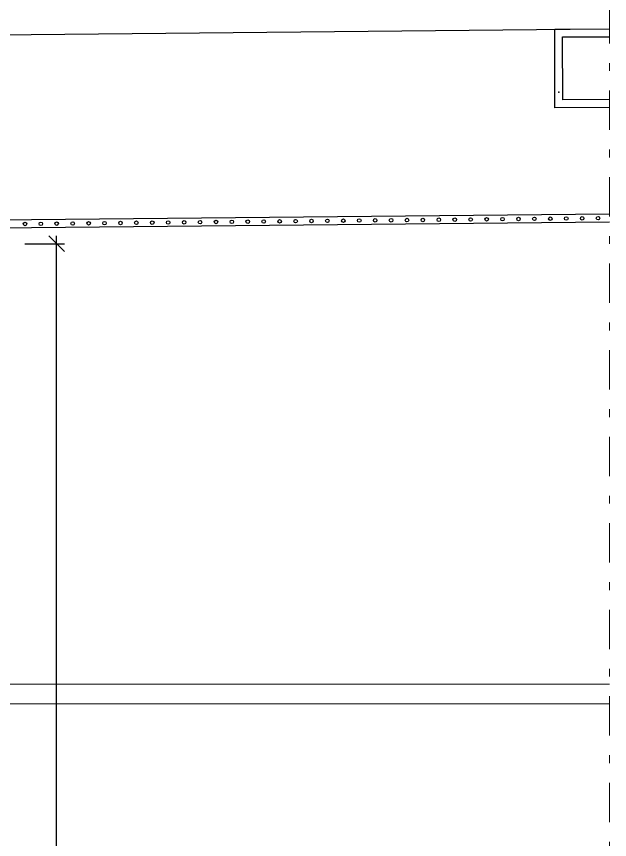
# Model space of a CAD drawing. Header units: millimetres. Extents: x 521 to 1055, y 261 to 520.
# Drawn here: x 617.4 to 624.94, y 416.67 to 427.14 of the extents above; entities that cross this region are included whole.
import ezdxf

# ---------------------------------------------------------------- set-up
doc = ezdxf.new("R2010")
doc.units = ezdxf.units.MM
doc.linetypes.add('CONTINU', pattern=[0])
doc.linetypes.add('DASHDOTX2', pattern=[2, 1, -0.5, 0, -0.5])
doc.layers.add('0.1', color=8, linetype='Continuous', lineweight=13)
for name, color, linetype in [('01', 8, 'Continuous'), ('02', 1, 'Continuous'), ('parede', 5, 'Continuous'), ('PENA_02_VEG', 8, 'Continuous')]:
    doc.layers.add(name, color=color, linetype=linetype)
doc.styles.add('ROMANS', font='romans')
doc.dimstyles.new('Fares Eng - 50', dxfattribs={"dimscale": 2, "dimtxt": 0.085, "dimasz": 0.1, "dimexe": 0.05, "dimexo": 0.05, "dimgap": 0.04, "dimtad": 1, "dimzin": 4, "dimdsep": 46, "dimtxsty": 'ROMANS', "dimblk1": 'OBLIQUE', "dimblk2": 'OBLIQUE', "dimsah": 1, "dimcen": 0.05, "dimdle": 0.05, "dimclrd": 8, "dimclre": 8, "dimclrt": 8, "dimaunit": 1, "dimadec": 0, "dimazin": 0, "dimtfac": 1, "dimtix": 1, "dimtmove": 2, "dimatfit": 0, "dimldrblk": 'OPEN90', "dimfxl": 1, "dimtolj": 1, "dimtzin": 0, "dimarcsym": 0})

# ---------------------------------------------------------------- blocks, each defined once
blk = doc.blocks.new('_OBLIQUE')
at = {"color": 0, "linetype": 'ByBlock'}
blk.add_line((-0.5, -0.5), (0.5, 0.5), dxfattribs=at)
blk = doc.blocks.new('*D833')
at = {"layer": '0.1', "color": 8, "lineweight": -2, "transparency": 16777216}
for p, q in [((617.912, 406.096), (617.912, 424.346)), ((617.51, 424.246), (618.012, 424.246)), ((617.51, 406.196), (618.012, 406.196))]:
    blk.add_line(p, q, dxfattribs=at)
at = {"layer": 'DEFPOINTS', "color": 0, "lineweight": -2, "transparency": 16777216}
for p in [(617.41, 424.246), (617.912, 424.246), (617.41, 406.196)]:
    blk.add_point(p, dxfattribs=at)
at = {"layer": '0.1', "color": 8, "lineweight": -2, "transparency": 16777216, "xscale": 0.2, "yscale": 0.2, "zscale": 0.2}
for p, rotation in [((617.912, 424.246), 90), ((617.912, 406.196), 270)]:
    blk.add_blockref('_OBLIQUE', p, dxfattribs=dict(at, rotation=rotation))
at = {"layer": '0.1', "color": 8, "transparency": 16777216, "insert": (617.747, 415.221), "char_height": 0.17, "attachment_point": 5, "rotation": 90, "style": 'ROMANS'}
blk.add_mtext('\\A1;18.05', dxfattribs=at)
blk = doc.blocks.new('_Open90')
at = {"color": 0, "linetype": 'ByBlock', "lineweight": -2}
for p, q in [((0, 0), (-1, 0)), ((-0.5, 0.5), (0, 0)), ((0, 0), (-0.5, -0.5))]:
    blk.add_line(p, q, dxfattribs=at)
blk = doc.blocks.new('SUP')
at = {"layer": '01', "color": 8}
for p, q in [((247.178, 61.922), (222.7, 61.679)), ((247.178, 61.822), (222.8, 61.58))]:
    blk.add_line(p, q, dxfattribs=at)
at = {"layer": '02', "color": 8}
blk.add_line((220.187, 64.022), (246.678, 64.272), dxfattribs=at)
at = {"layer": '02', "color": 8, "linetype": 'CONTINU', "lineweight": -2}
for points in [[(247.178, 63.278), (246.485, 63.275), (246.481, 64.275), (247.178, 64.278)], [(247.178, 63.378), (246.585, 63.375), (246.581, 64.175), (247.178, 64.178)]]:
    blk.add_lwpolyline(points, dxfattribs=at)
at = {"layer": 'parede', "color": 8}
for centre in [(241.569, 61.817), (241.771, 61.819), (241.973, 61.821), (242.176, 61.823), (242.378, 61.825), (242.58, 61.827), (242.783, 61.829), (242.985, 61.831), (243.188, 61.833), (243.39, 61.835), (243.592, 61.837), (243.795, 61.839), (243.997, 61.841), (244.199, 61.843), (244.402, 61.845), (244.604, 61.847), (244.806, 61.849), (245.009, 61.851), (245.211, 61.853), (245.413, 61.855), (245.616, 61.857), (245.818, 61.859), (246.021, 61.861), (246.223, 61.863), (246.425, 61.865), (246.628, 61.867), (246.83, 61.869), (247.032, 61.871), (239.748, 61.798), (239.95, 61.8), (240.152, 61.802), (240.355, 61.804), (240.557, 61.806), (240.759, 61.808), (240.962, 61.81), (241.164, 61.813), (241.366, 61.815)]:
    blk.add_circle(centre, 0.0225, dxfattribs=at)
at = {"layer": 'PENA_02_VEG', "color": 8, "linetype": 'Continuous'}
blk.add_point((246.536, 63.474), dxfattribs=at)

msp = doc.modelspace()

# ---------------------------------------------------------------- linework, layer by layer
at = {"layer": '0.1', "color": 8, "linetype": 'DASHDOTX2', "ltscale": 0.5}
msp.add_line((624.9398, 365.19275), (624.9398, 428.20423), dxfattribs=at)
at = {"layer": '0.1', "color": 8}
for p, q in [((616.81144, 418.64649), (624.9398, 418.64649)), ((616.81144, 418.39649), (624.9398, 418.39649))]:
    msp.add_line(p, q, dxfattribs=at)

# ---------------------------------------------------------------- block references
at = {"layer": '0.1', "color": 8, "linetype": 'CONTINU', "lineweight": -2}
msp.add_blockref('SUP', (377.7614, 362.69961), dxfattribs=at)

# ---------------------------------------------------------------- dimensions: what is measured, and where the dimension line sits
at = {"layer": '0.1', "color": 7}
dim = msp.add_linear_dim(base=(617.91165, 424.24649), p1=(617.41019, 406.19649), p2=(617.41019, 424.24649), angle=90, dimstyle='Fares Eng - 50', dxfattribs=at)
dim.commit()
dim.dimension.update_dxf_attribs({"geometry": '*D833', "text_midpoint": (617.74665, 415.22149)})

doc.saveas('drawing.dxf')
